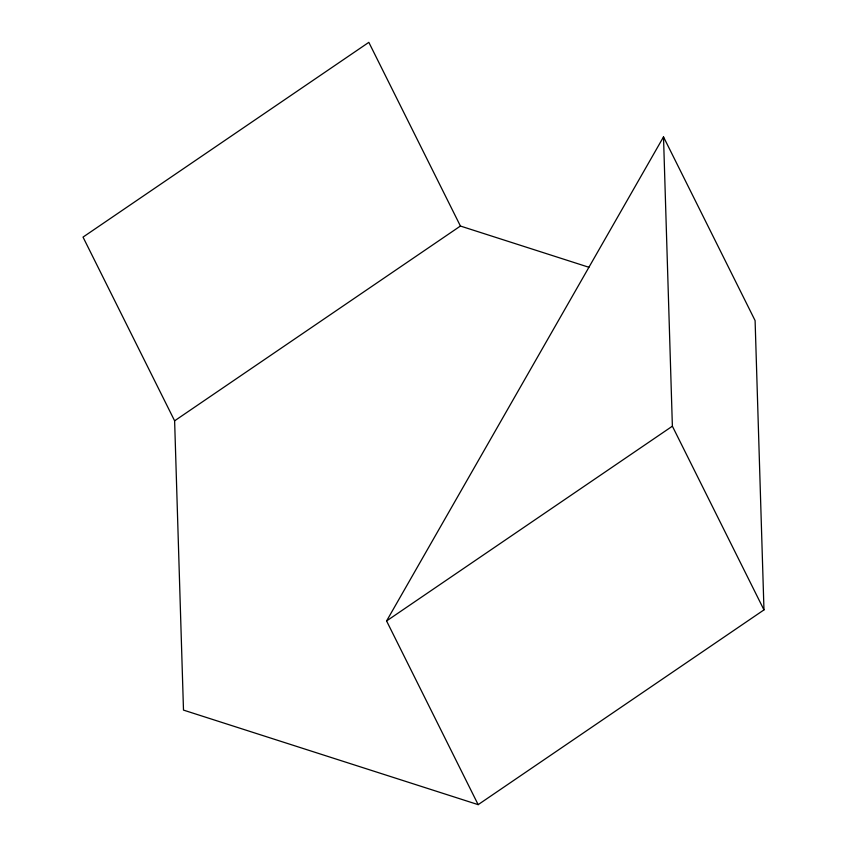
<?xml version="1.0" encoding="UTF-8"?>
<svg xmlns="http://www.w3.org/2000/svg" width="847" height="847" viewBox="0 0 847 847"><rect width="100%" height="100%" fill="white"/><g stroke="black" fill="none" stroke-linecap="round" stroke-linejoin="round"><path stroke-width="1.27" d="M478.163 804.65L386.581 620.957L663.508 136.896L755.101 320.59L763.973 609.893L478.163 804.65L183.492 710.104L174.62 420.811L83.027 237.107L368.837 42.35L460.419 226.043L588.866 267.26M174.62 420.811L460.419 226.043M386.581 620.957L672.38 426.189L663.508 136.896M672.38 426.189L763.973 609.893"/></g></svg>
